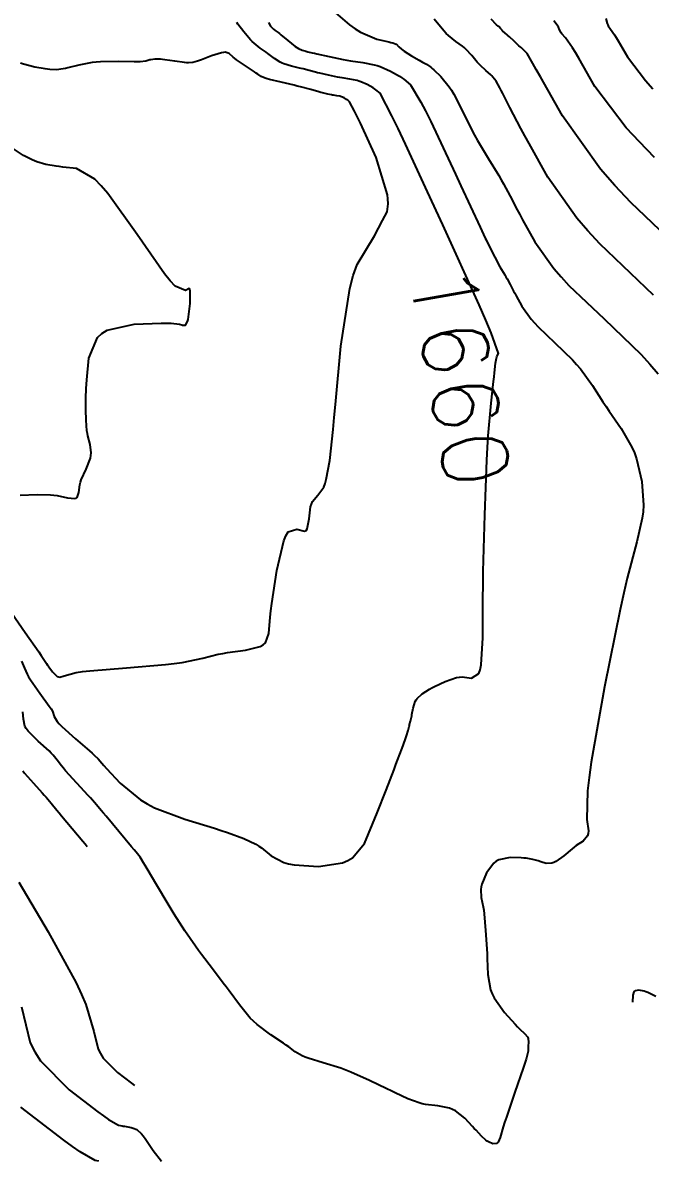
# Model space of a CAD drawing. Header units: metres. Extents: x 837476 to 838477, y 1189012 to 1191014.
# Drawn here: x 837871.8 to 837908.1, y 1189013.9 to 1189079.8 of the extents above; entities that cross this region are included whole.
import ezdxf

# ---------------------------------------------------------------- set-up
doc = ezdxf.new("R2010")
doc.units = ezdxf.units.M
doc.header["$LTSCALE"] = 0.3
doc.layers.add('COTAS 10', color=1, linetype='Continuous')
doc.layers.add('COTAS INT', color=252, linetype='Continuous')
doc.styles.get("Standard").update_dxf_attribs({"font": 'simplex.shx'})

msp = doc.modelspace()

# ---------------------------------------------------------------- linework, layer by layer
at = {"layer": 'COTAS 10'}
for points in [[(837908.333, 1189072.004), (837907.464, 1189072.893), (837906.707, 1189073.715), (837904.89, 1189076.115), (837903.962, 1189077.739), (837903.764, 1189078.07), (837903.592, 1189078.35), (837903.184, 1189078.932), (837902.986, 1189079.154), (837902.946, 1189079.206), (837902.913, 1189079.254), (837902.846, 1189079.394), (837902.781, 1189079.543), (837902.749, 1189079.596), (837902.711, 1189079.655), (837902.522, 1189079.911)], [(837871.719, 1189042.822), (837871.885, 1189042.428), (837872.037, 1189042.069), (837872.124, 1189041.922), (837872.232, 1189041.755), (837872.785, 1189040.982), (837873.326, 1189040.223), (837873.427, 1189040.065), (837873.506, 1189039.929), (837873.613, 1189039.624), (837873.781, 1189039.33), (837873.899, 1189039.201), (837874.047, 1189039.05), (837874.841, 1189038.333), (837875.646, 1189037.636), (837875.803, 1189037.499), (837875.93, 1189037.385), (837876.148, 1189037.174), (837876.362, 1189036.923), (837876.487, 1189036.784), (837876.641, 1189036.615), (837877.432, 1189035.756), (837878.601, 1189034.796), (837878.992, 1189034.563), (837879.413, 1189034.345), (837881.176, 1189033.676), (837882.888, 1189033.156), (837883.277, 1189033.031), (837883.628, 1189032.915), (837884.588, 1189032.564), (837885.265, 1189032.229), (837885.439, 1189032.124), (837885.607, 1189032.012), (837886.161, 1189031.561), (837886.894, 1189031.17), (837887.174, 1189031.096), (837887.487, 1189031.036), (837888.896, 1189030.946), (837890.294, 1189031.154), (837890.6, 1189031.283), (837890.871, 1189031.443), (837891.558, 1189032.279), (837892.029, 1189033.383), (837892.163, 1189033.711), (837892.3, 1189034.05), (837892.809, 1189035.356), (837893.269, 1189036.565), (837893.375, 1189036.841), (837893.47, 1189037.093), (837893.738, 1189037.794), (837893.915, 1189038.276), (837893.955, 1189038.39), (837893.99, 1189038.496), (837894.081, 1189038.806), (837894.141, 1189039.046), (837894.156, 1189039.107), (837894.172, 1189039.165), (837894.223, 1189039.359), (837894.277, 1189039.583), (837894.293, 1189039.661), (837894.31, 1189039.746), (837894.378, 1189040.111), (837894.503, 1189040.489), (837894.557, 1189040.582), (837894.618, 1189040.67), (837894.908, 1189040.945), (837895.319, 1189041.201), (837895.457, 1189041.277), (837895.605, 1189041.355), (837896.226, 1189041.656), (837896.88, 1189041.877), (837897.049, 1189041.905), (837897.213, 1189041.919), (837897.76, 1189041.848), (837898.17, 1189042.106), (837898.247, 1189042.326), (837898.308, 1189042.612), (837898.399, 1189044.182), (837898.41, 1189046.486), (837898.421, 1189047.234), (837898.436, 1189048.03), (837898.519, 1189051.304), (837898.639, 1189054.478), (837898.677, 1189055.211), (837898.718, 1189055.881), (837898.882, 1189057.773), (837899.032, 1189059.029), (837899.064, 1189059.297), (837899.09, 1189059.532), (837899.15, 1189060.093), (837899.194, 1189060.383), (837899.211, 1189060.447), (837899.23, 1189060.504), (837899.319, 1189060.648), (837898.887, 1189061.85), (837898.578, 1189062.574), (837898.187, 1189063.467), (837896.093, 1189068.105), (837895.211, 1189070.014), (837893.937, 1189072.765), (837893.506, 1189073.673), (837893.148, 1189074.414), (837892.459, 1189075.711), (837892.214, 1189075.92), (837892.136, 1189075.976), (837892.054, 1189076.032), (837891.722, 1189076.224), (837891.349, 1189076.385), (837891.24, 1189076.42), (837891.13, 1189076.452), (837890.714, 1189076.533), (837890.262, 1189076.6), (837890.129, 1189076.623), (837889.993, 1189076.649), (837889.472, 1189076.756), (837888.973, 1189076.871), (837888.85, 1189076.9), (837888.734, 1189076.929), (837888.369, 1189077.026), (837888.016, 1189077.12), (837887.907, 1189077.147), (837887.794, 1189077.175), (837887.344, 1189077.278), (837886.9, 1189077.411), (837886.79, 1189077.457), (837886.686, 1189077.507), (837886.358, 1189077.721), (837886.054, 1189077.959), (837885.965, 1189078.025), (837885.875, 1189078.091), (837885.532, 1189078.326), (837885.17, 1189078.614), (837885.066, 1189078.712), (837884.962, 1189078.818), (837884.574, 1189079.269), (837884.242, 1189079.711), (837884.172, 1189079.812)], [(837871.713, 1189022.817), (837872.225, 1189020.737), (837872.495, 1189020.205), (837872.822, 1189019.693), (837874.465, 1189018.004), (837876.125, 1189016.738), (837876.462, 1189016.493), (837876.745, 1189016.294), (837877.324, 1189015.953), (837877.548, 1189015.914), (837877.607, 1189015.905), (837877.666, 1189015.895), (837877.867, 1189015.866), (837878.066, 1189015.826), (837878.122, 1189015.809), (837878.179, 1189015.791), (837878.389, 1189015.704), (837878.664, 1189015.457), (837878.762, 1189015.337), (837878.868, 1189015.195), (837879.331, 1189014.496), (837879.811, 1189013.872)]]:
    msp.add_lwpolyline(points, dxfattribs=at)
at = {"layer": 'COTAS INT'}
for points in [[(837889.343, 1189080.845), (837890.686, 1189079.686), (837891.014, 1189079.45), (837891.323, 1189079.251), (837892.282, 1189078.839), (837892.962, 1189078.692), (837893.095, 1189078.661), (837893.204, 1189078.633), (837893.399, 1189078.567), (837893.446, 1189078.517), (837893.461, 1189078.499), (837893.478, 1189078.479), (837893.545, 1189078.395), (837893.704, 1189078.26), (837893.777, 1189078.208), (837893.864, 1189078.151), (837894.283, 1189077.892), (837894.723, 1189077.634), (837894.822, 1189077.577), (837894.912, 1189077.525), (837895.156, 1189077.391), (837895.394, 1189077.225), (837895.479, 1189077.154), (837895.574, 1189077.071), (837895.985, 1189076.681), (837896.461, 1189076.093), (837896.595, 1189075.886), (837896.73, 1189075.659), (837897.228, 1189074.68), (837897.766, 1189073.585), (837897.926, 1189073.285), (837898.091, 1189072.986), (837898.727, 1189071.919), (837899.326, 1189070.944), (837899.468, 1189070.704), (837899.599, 1189070.476), (837899.987, 1189069.758), (837900.401, 1189068.968), (837900.549, 1189068.693), (837900.711, 1189068.395), (837901.419, 1189067.118), (837902.523, 1189065.56), (837902.935, 1189065.084), (837903.394, 1189064.59), (837905.436, 1189062.644), (837907.561, 1189060.591), (837908.073, 1189060.029), (837908.55, 1189059.469)], [(837908.289, 1189064.032), (837905.175, 1189066.999), (837904.476, 1189067.753), (837903.847, 1189068.478), (837902.163, 1189070.854), (837901.084, 1189072.802), (837900.836, 1189073.257), (837900.611, 1189073.675), (837899.98, 1189074.881), (837899.559, 1189075.704), (837899.467, 1189075.881), (837899.384, 1189076.036), (837899.171, 1189076.411), (837898.993, 1189076.648), (837898.931, 1189076.715), (837898.865, 1189076.783), (837898.583, 1189077.034), (837898.266, 1189077.322), (837898.177, 1189077.413), (837898.088, 1189077.508), (837897.765, 1189077.893), (837897.427, 1189078.272), (837897.329, 1189078.364), (837897.23, 1189078.451), (837896.854, 1189078.717), (837896.423, 1189079.054), (837896.288, 1189079.185), (837896.147, 1189079.332), (837895.584, 1189080.001)], [(837911.143, 1189065.42), (837906.972, 1189069.38), (837906.042, 1189070.377), (837905.209, 1189071.329), (837903.01, 1189074.408), (837901.747, 1189076.662), (837901.503, 1189077.094), (837901.306, 1189077.444), (837900.977, 1189078.014), (837900.911, 1189078.08), (837900.888, 1189078.102), (837900.783, 1189078.203), (837900.621, 1189078.357), (837900.563, 1189078.411), (837900.499, 1189078.471), (837900.219, 1189078.731), (837899.942, 1189078.985), (837899.88, 1189079.041), (837899.824, 1189079.091), (837899.675, 1189079.219), (837899.573, 1189079.31), (837899.546, 1189079.336), (837899.52, 1189079.363), (837899.433, 1189079.465), (837899.347, 1189079.562), (837899.322, 1189079.585), (837899.297, 1189079.607), (837899.202, 1189079.675), (837898.9, 1189080.006)], [(837905.525, 1189080.041), (837905.611, 1189079.746), (837905.639, 1189079.677), (837905.669, 1189079.615), (837905.794, 1189079.436), (837906.027, 1189079.102), (837906.126, 1189078.942), (837906.239, 1189078.752), (837906.771, 1189077.822), (837907.811, 1189076.448), (837908.245, 1189075.977)], [(837886.008, 1189079.816), (837886.132, 1189079.607), (837886.235, 1189079.486), (837886.263, 1189079.458), (837886.291, 1189079.431), (837886.388, 1189079.355), (837886.56, 1189079.226), (837886.635, 1189079.166), (837886.721, 1189079.097), (837887.133, 1189078.762), (837887.557, 1189078.432), (837887.651, 1189078.367), (837887.735, 1189078.312), (837887.956, 1189078.205), (837888.102, 1189078.171), (837888.139, 1189078.163), (837888.174, 1189078.154), (837888.288, 1189078.123), (837888.54, 1189078.062), (837888.661, 1189078.034), (837888.806, 1189078.002), (837889.514, 1189077.843), (837890.334, 1189077.674), (837890.549, 1189077.634), (837890.759, 1189077.597), (837891.471, 1189077.491), (837892.127, 1189077.364), (837892.301, 1189077.314), (837892.472, 1189077.258), (837893.061, 1189077.004), (837893.584, 1189076.701), (837893.713, 1189076.614), (837893.836, 1189076.526), (837894.222, 1189076.196), (837894.83, 1189075.199), (837895.092, 1189074.69), (837895.394, 1189074.079), (837896.825, 1189071.034), (837897.14, 1189070.355), (837898.251, 1189067.957), (837898.55, 1189067.326), (837898.597, 1189067.231), (837898.808, 1189066.792), (837899.395, 1189065.662), (837899.68, 1189065.199), (837899.747, 1189065.085), (837899.81, 1189064.977), (837899.994, 1189064.636), (837900.19, 1189064.26), (837900.261, 1189064.13), (837900.338, 1189063.988), (837900.674, 1189063.382), (837901.198, 1189062.641), (837901.394, 1189062.415), (837901.612, 1189062.18), (837902.582, 1189061.256), (837903.592, 1189060.281), (837903.835, 1189060.014), (837904.062, 1189059.748), (837904.749, 1189058.798), (837905.359, 1189057.843), (837905.537, 1189057.574), (837905.72, 1189057.302), (837906.415, 1189056.304), (837907.038, 1189055.219), (837907.175, 1189054.892), (837907.298, 1189054.554), (837907.613, 1189053.241), (837907.699, 1189051.861), (837907.677, 1189051.482), (837907.635, 1189051.103), (837907.317, 1189049.748), (837906.759, 1189047.639), (837906.566, 1189046.787), (837906.355, 1189045.818), (837905.455, 1189041.348), (837904.683, 1189036.988), (837904.553, 1189036.088), (837904.459, 1189035.322), (837904.425, 1189033.667), (837904.516, 1189032.996), (837904.501, 1189032.851), (837904.469, 1189032.722), (837904.208, 1189032.404), (837903.81, 1189032.151), (837903.691, 1189032.063), (837903.568, 1189031.969), (837903.092, 1189031.566), (837902.631, 1189031.222), (837902.517, 1189031.165), (837902.409, 1189031.124), (837902.071, 1189031.116), (837901.771, 1189031.213), (837901.603, 1189031.263), (837901.297, 1189031.349), (837900.909, 1189031.417), (837900.773, 1189031.43), (837900.625, 1189031.442), (837899.987, 1189031.466), (837899.34, 1189031.334), (837899.185, 1189031.248), (837899.042, 1189031.139), (837898.614, 1189030.567), (837898.35, 1189029.915), (837898.311, 1189029.756), (837898.285, 1189029.607), (837898.314, 1189029.146), (837898.428, 1189028.61), (837898.457, 1189028.412), (837898.484, 1189028.193), (837898.572, 1189027.227), (837898.64, 1189026.165), (837898.655, 1189025.885), (837898.668, 1189025.612), (837898.699, 1189024.678), (837898.858, 1189023.8), (837898.951, 1189023.562), (837899.065, 1189023.326), (837899.654, 1189022.49), (837900.277, 1189021.801), (837900.413, 1189021.656), (837900.532, 1189021.532), (837900.831, 1189021.251), (837900.984, 1189021.085), (837901.011, 1189021.033), (837901.032, 1189020.979), (837901.053, 1189020.763), (837901.036, 1189020.543), (837901.033, 1189020.487), (837901.031, 1189020.433), (837901.028, 1189020.254), (837900.913, 1189019.786), (837900.839, 1189019.55), (837900.748, 1189019.268), (837900.267, 1189017.865), (837899.77, 1189016.426), (837899.669, 1189016.121), (837899.583, 1189015.857), (837899.404, 1189015.243), (837899.293, 1189014.975), (837899.25, 1189014.93), (837899.202, 1189014.897), (837898.985, 1189014.88), (837898.731, 1189014.988), (837898.66, 1189015.034), (837898.588, 1189015.086), (837898.326, 1189015.331), (837898.017, 1189015.666), (837897.916, 1189015.775), (837897.808, 1189015.89), (837897.363, 1189016.364), (837896.827, 1189016.789), (837896.662, 1189016.873), (837896.489, 1189016.943), (837895.808, 1189017.074), (837895.097, 1189017.161), (837894.906, 1189017.203), (837894.718, 1189017.252), (837894.062, 1189017.495), (837893.335, 1189017.836), (837893.103, 1189017.947), (837892.856, 1189018.065), (837891.853, 1189018.551), (837890.777, 1189019.033), (837890.485, 1189019.148), (837890.195, 1189019.255), (837889.169, 1189019.575), (837888.307, 1189019.835), (837888.12, 1189019.904), (837887.955, 1189019.971), (837887.549, 1189020.203), (837887.176, 1189020.49), (837887.032, 1189020.592), (837886.87, 1189020.704), (837886.14, 1189021.189), (837885.348, 1189021.789), (837885.147, 1189021.974), (837884.954, 1189022.166), (837884.324, 1189022.925), (837883.733, 1189023.738), (837883.565, 1189023.963), (837883.394, 1189024.189), (837882.761, 1189025.006), (837882.124, 1189025.844), (837881.95, 1189026.082), (837881.778, 1189026.324), (837881.168, 1189027.218), (837880.553, 1189028.179), (837880.378, 1189028.462), (837880.2, 1189028.752), (837879.54, 1189029.861), (837878.983, 1189030.811), (837878.87, 1189031.001), (837878.776, 1189031.16), (837878.585, 1189031.47), (837878.352, 1189031.763), (837878.23, 1189031.91), (837878.084, 1189032.086), (837877.351, 1189032.961), (837876.609, 1189033.845), (837876.457, 1189034.026), (837876.329, 1189034.179), (837876.061, 1189034.504), (837875.815, 1189034.785), (837875.701, 1189034.912), (837875.567, 1189035.058), (837874.918, 1189035.763), (837874.27, 1189036.48), (837874.137, 1189036.635), (837874.024, 1189036.77), (837873.785, 1189037.101), (837873.551, 1189037.394), (837873.442, 1189037.505), (837873.313, 1189037.629), (837872.687, 1189038.189), (837872.097, 1189038.778), (837871.991, 1189038.922), (837871.91, 1189039.057), (837871.823, 1189039.475), (837871.787, 1189039.894)], [(837871.151, 1189045.615), (837871.935, 1189044.494), (837872.711, 1189043.372), (837872.859, 1189043.156), (837872.978, 1189042.981), (837873.169, 1189042.691), (837873.224, 1189042.602), (837873.258, 1189042.554), (837873.3, 1189042.496), (837873.518, 1189042.202), (837873.785, 1189041.95), (837873.857, 1189041.919), (837873.929, 1189041.904), (837874.181, 1189041.989), (837874.887, 1189042.179), (837875.244, 1189042.229), (837875.672, 1189042.279), (837877.801, 1189042.452), (837880.05, 1189042.638), (837880.553, 1189042.696), (837881.005, 1189042.757), (837882.202, 1189042.998), (837883.103, 1189043.228), (837883.368, 1189043.282), (837883.638, 1189043.33), (837884.668, 1189043.468), (837885.529, 1189043.68), (837885.693, 1189043.776), (837885.826, 1189043.887), (837886.035, 1189044.423), (837886.106, 1189045.372), (837886.15, 1189045.744), (837886.205, 1189046.163), (837886.494, 1189048.073), (837886.89, 1189049.791), (837887.013, 1189050.09), (837887.141, 1189050.311), (837887.653, 1189050.472), (837888.095, 1189050.357), (837888.18, 1189050.404), (837888.249, 1189050.486), (837888.36, 1189051.069), (837888.44, 1189051.771), (837888.488, 1189051.928), (837888.548, 1189052.068), (837888.859, 1189052.439), (837889.201, 1189052.907), (837889.28, 1189053.109), (837889.351, 1189053.341), (837889.554, 1189054.441), (837889.749, 1189056.25), (837889.815, 1189056.93), (837889.888, 1189057.687), (837890.197, 1189061.07), (837890.707, 1189064.418), (837890.906, 1189065.153), (837891.13, 1189065.805), (837892.148, 1189067.467), (837892.612, 1189068.339), (837892.881, 1189068.844), (837892.925, 1189069.317), (837892.911, 1189069.607), (837892.9, 1189069.828), (837892.235, 1189072.004), (837891.322, 1189073.978), (837891.14, 1189074.363), (837890.988, 1189074.677), (837890.696, 1189075.226), (837890.592, 1189075.315), (837890.559, 1189075.339), (837890.524, 1189075.362), (837890.384, 1189075.444), (837890.226, 1189075.512), (837890.18, 1189075.527), (837890.133, 1189075.54), (837889.957, 1189075.574), (837889.765, 1189075.603), (837889.709, 1189075.613), (837889.651, 1189075.624), (837889.431, 1189075.669), (837889.14, 1189075.74), (837889.038, 1189075.766), (837888.927, 1189075.796), (837888.449, 1189075.928), (837887.857, 1189076.086), (837887.675, 1189076.131), (837887.485, 1189076.178), (837886.732, 1189076.352), (837886.065, 1189076.511), (837885.93, 1189076.548), (837885.816, 1189076.582), (837885.582, 1189076.68), (837885.386, 1189076.822), (837885.295, 1189076.884), (837885.19, 1189076.956), (837884.677, 1189077.298), (837884.159, 1189077.656), (837884.049, 1189077.738), (837883.954, 1189077.812), (837883.734, 1189078.018), (837883.502, 1189078.093), (837883.399, 1189078.085), (837883.279, 1189078.063), (837882.708, 1189077.88), (837882.13, 1189077.659), (837882.006, 1189077.613), (837881.898, 1189077.574), (837881.636, 1189077.489), (837881.378, 1189077.477), (837881.272, 1189077.484), (837881.152, 1189077.496), (837880.592, 1189077.575), (837880.014, 1189077.658), (837879.882, 1189077.672), (837879.762, 1189077.682), (837879.428, 1189077.688), (837879.194, 1189077.66), (837879.136, 1189077.649), (837879.081, 1189077.637), (837878.91, 1189077.582), (837878.573, 1189077.538), (837878.415, 1189077.533), (837878.227, 1189077.531), (837877.314, 1189077.549), (837876.295, 1189077.54), (837876.04, 1189077.521), (837875.798, 1189077.495), (837875.024, 1189077.343), (837874.404, 1189077.182), (837874.259, 1189077.15), (837874.126, 1189077.124), (837873.739, 1189077.077), (837873.357, 1189077.093), (837873.226, 1189077.107), (837873.085, 1189077.124), (837872.484, 1189077.221), (837871.83, 1189077.391), (837871.655, 1189077.455)], [(837871.644, 1189052.444), (837872.616, 1189052.485), (837873.398, 1189052.461), (837873.593, 1189052.443), (837873.779, 1189052.42), (837874.373, 1189052.296), (837874.797, 1189052.247), (837874.877, 1189052.272), (837874.94, 1189052.312), (837875.03, 1189052.596), (837875.085, 1189053.043), (837875.125, 1189053.186), (837875.176, 1189053.337), (837875.452, 1189053.954), (837875.699, 1189054.582), (837875.732, 1189054.741), (837875.75, 1189054.892), (837875.688, 1189055.383), (837875.554, 1189055.871), (837875.527, 1189056.021), (837875.504, 1189056.176), (837875.458, 1189056.791), (837875.443, 1189057.386), (837875.44, 1189057.529), (837875.437, 1189057.662), (837875.432, 1189058.065), (837875.46, 1189058.627), (837875.478, 1189058.861), (837875.501, 1189059.128), (837875.621, 1189060.376), (837876.114, 1189061.571), (837876.371, 1189061.806), (837876.682, 1189061.999), (837878.242, 1189062.346), (837879.801, 1189062.393), (837880.111, 1189062.396), (837880.368, 1189062.394), (837880.858, 1189062.353), (837881, 1189062.3), (837881.039, 1189062.292), (837881.076, 1189062.287), (837881.209, 1189062.291), (837881.328, 1189062.497), (837881.358, 1189062.62), (837881.385, 1189062.77), (837881.473, 1189063.55), (837881.479, 1189064.251), (837881.456, 1189064.351), (837881.421, 1189064.411), (837881.204, 1189064.29), (837880.601, 1189064.553), (837880.322, 1189064.855), (837879.995, 1189065.256), (837878.413, 1189067.534), (837876.719, 1189069.901), (837876.322, 1189070.359), (837875.956, 1189070.731), (837874.895, 1189071.362), (837874.102, 1189071.442), (837873.905, 1189071.467), (837873.718, 1189071.492), (837873.126, 1189071.593), (837872.608, 1189071.739), (837872.467, 1189071.793), (837872.329, 1189071.853), (837871.84, 1189072.117), (837871.082, 1189072.621)], [(837871.787, 1189036.485), (837871.899, 1189036.345), (837872.403, 1189035.77), (837872.916, 1189035.209), (837873.034, 1189035.076), (837873.141, 1189034.954), (837873.442, 1189034.598), (837873.769, 1189034.198), (837873.893, 1189034.048), (837874.031, 1189033.882), (837874.653, 1189033.14), (837875.263, 1189032.405), (837875.395, 1189032.243), (837875.511, 1189032.099)], [(837871.568, 1189030.027), (837873.252, 1189027.163), (837874.874, 1189024.194), (837875.19, 1189023.533), (837875.448, 1189022.943), (837875.898, 1189021.394), (837876.152, 1189020.365), (837876.286, 1189020.102), (837876.447, 1189019.848), (837877.261, 1189019.012), (837878.082, 1189018.386), (837878.249, 1189018.264)], [(837908.418, 1189023.417), (837907.952, 1189023.642), (837907.841, 1189023.685), (837907.739, 1189023.719), (837907.433, 1189023.776), (837907.226, 1189023.734), (837907.184, 1189023.707), (837907.15, 1189023.672), (837907.084, 1189023.492), (837907.07, 1189023.087)], [(837876.188, 1189013.872), (837875.972, 1189013.91), (837875.101, 1189014.422), (837874.675, 1189014.722), (837874.168, 1189015.091), (837871.67, 1189016.996)]]:
    msp.add_lwpolyline(points, dxfattribs=at)

# ---------------------------------------------------------------- texts
at = {"layer": 'COTAS 10', "insert": (837894.089, 1189065.438), "char_height": 3.8, "attachment_point": 7, "rotation": 280.04068}
msp.add_mtext('1660', dxfattribs=at)

doc.saveas('drawing.dxf')
